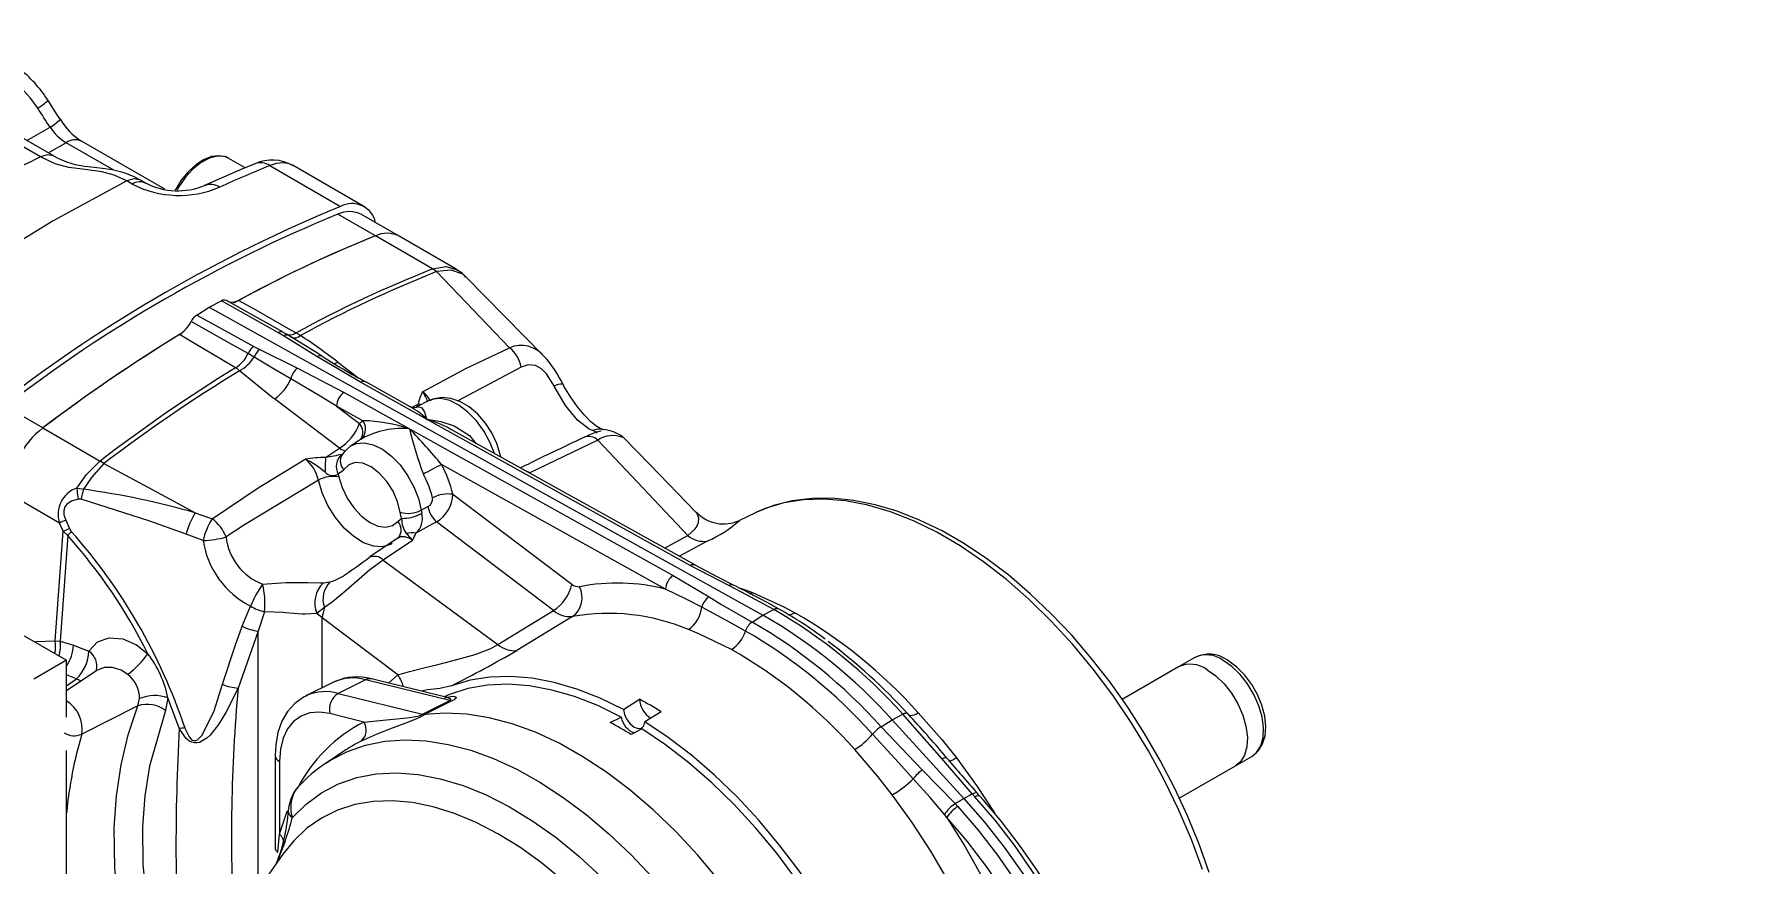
# Model space of a CAD drawing. Header units: millimetres. Extents: x 20 to 768, y 29 to 540.
# Drawn here: x 544.92 to 590.22, y 196.61 to 218.4 of the extents above; entities that cross this region are included whole.
import ezdxf

# ---------------------------------------------------------------- set-up
doc = ezdxf.new("R2010")
doc.units = ezdxf.units.MM
doc.styles.add('SLDTEXTSTYLE0', font='TXT', dxfattribs={"width": 0.605})
doc.dimstyles.new('SLDDIMSTYLE1', dxfattribs={"dimtxt": 3.5, "dimasz": 3.5, "dimexe": 0, "dimexo": 0.0625, "dimgap": 0.875, "dimtad": 1, "dimtoh": 1, "dimdec": 4, "dimlfac": 10, "dimzin": 12, "dimdsep": 46, "dimtxsty": 'SLDTEXTSTYLE0', "dimsah": 1, "dimcen": 0.09, "dimadec": 1, "dimazin": 0, "dimtfac": 1, "dimtdec": 3, "dimtofl": 0, "dimtmove": 0, "dimatfit": 3, "dimfxl": 1, "dimfrac": 2, "dimtolj": 1, "dimtzin": 12, "dimarcsym": 0})

# ---------------------------------------------------------------- blocks, each defined once
blk = doc.blocks.new('*D17')
at = {"color": 7, "linetype": 'Continuous', "lineweight": 0, "transparency": 16777216}
for p, q in [((668.128, 378.198), (767.702, 378.198)), ((463.857, 352.151), (457.826, 351.088))]:
    blk.add_line(p, q, dxfattribs=at)
blk.add_arc((611.578, 378.198), 154.624, 190, 0, dxfattribs=at)
for points in [[(766.202, 378.198), (765.624, 374.705), (766.701, 374.693)], [(459.303, 351.348), (459.421, 347.809), (460.479, 348.008)]]:
    blk.add_solid(points, dxfattribs=at)
at = {"color": 7, "linetype": 'Continuous', "lineweight": 0, "transparency": 16777216, "char_height": 3.5, "attachment_point": 1, "rotation": 5, "style": 'SLDTEXTSTYLE0'}
for s, insert in [('%%d', (627.595, 228.914)), ('170', (619.604, 228.225))]:
    blk.add_mtext(s, dxfattribs=dict(at, insert=insert))

msp = doc.modelspace()

# ---------------------------------------------------------------- linework, layer by layer
at = {"color": 7, "linetype": 'Continuous', "lineweight": 15}
for p, q in [((545.080337, 215.183993), (541.374179, 217.323513)), ((545.442107, 215.199611), (541.732737, 217.340984)), ((548.351551, 214.331748), (546.160867, 215.596402)), ((550.46633, 214.896081), (550.037259, 215.143779)), ((551.109741, 214.955927), (552.973087, 213.88024)), ((553.599449, 213.874726), (551.727775, 214.95522)), ((547.493981, 214.469528), (547.354399, 214.550107)), ((547.856087, 214.488737), (547.713294, 214.57117)), ((553.885753, 213.104888), (552.895799, 213.676376)), ((554.510867, 213.098868), (553.520914, 213.670356)), ((555.387866, 212.237736), (553.885753, 213.104888)), ((556.012366, 212.232071), (554.510867, 213.098868)), ((555.387428, 212.237561), (555.387866, 212.237736)), ((555.491884, 212.167719), (555.490653, 212.167369)), ((557.416065, 210.167625), (555.490653, 212.167369)), ((558.311967, 209.949762), (556.26421, 212.032818)), ((549.19185, 211.026439), (549.51523, 211.232688)), ((549.51523, 211.232688), (549.83861, 211.399806)), ((549.51523, 211.232688), (564.075078, 203.138894)), ((551.462378, 210.573866), (549.97655, 211.409187)), ((550.693383, 210.202072), (550.847396, 210.121776)), ((551.468513, 210.479619), (551.322533, 210.565613)), ((552.348699, 209.933867), (551.468513, 210.479619)), ((550.697349, 209.921893), (550.539217, 210.015657)), ((550.847396, 210.121776), (551.839671, 209.633081)), ((553.495838, 209.259324), (552.348699, 209.933867)), ((551.839671, 209.633081), (553.061652, 208.994766)), ((554.802878, 208.618743), (553.634424, 209.26828)), ((552.942639, 207.525238), (551.230872, 208.822562)), ((553.061652, 208.994766), (554.786689, 208.035815)), ((555.233157, 208.293556), (553.495838, 209.259324)), ((545.144706, 208.058789), (544.154753, 208.630277)), ((553.553677, 208.248766), (552.864542, 208.631857)), ((552.864542, 208.631857), (553.471794, 208.172181)), ((555.301508, 208.776602), (554.956496, 208.605919)), ((545.144706, 208.058789), (546.648725, 207.190538)), ((554.786689, 208.035815), (561.713321, 204.185306)), ((562.159789, 204.443046), (555.233157, 208.293556)), ((562.298366, 204.452007), (555.940606, 207.986281)), ((552.579386, 207.281442), (552.942639, 207.525238)), ((553.543555, 207.789174), (553.235459, 207.583906)), ((553.546154, 207.785058), (553.501496, 207.759047)), ((559.73114, 207.742549), (557.945953, 206.880424)), ((546.643036, 207.186153), (546.648725, 207.190538)), ((546.751146, 207.124923), (546.748984, 207.123218)), ((561.516211, 203.822417), (555.625489, 207.097062)), ((552.909712, 206.846949), (552.927287, 206.774525)), ((545.582715, 205.560808), (544.194887, 206.361984)), ((555.924706, 206.31547), (559.048521, 203.951417)), ((545.747226, 205.636196), (545.847317, 205.414742)), ((549.153253, 205.82969), (549.596455, 205.671223)), ((554.479673, 205.60257), (554.576948, 205.682903)), ((554.576948, 205.682903), (554.540651, 205.841806)), ((555.086364, 205.896012), (555.269091, 205.994171)), ((555.086364, 205.896012), (555.10435, 205.816477)), ((563.875699, 205.824866), (563.459525, 205.623192)), ((563.908047, 205.845619), (563.873082, 205.829302)), ((545.469132, 202.463246), (545.679567, 205.342973)), ((545.679567, 205.342973), (545.582715, 205.560808)), ((545.797796, 205.233105), (545.603266, 202.458169)), ((545.797796, 205.233105), (545.679567, 205.342973)), ((545.847317, 205.414742), (545.893171, 205.340475)), ((549.357553, 205.098499), (548.913667, 205.264572)), ((555.494258, 205.591093), (554.948639, 205.293407)), ((558.564552, 203.263142), (555.494258, 205.591093)), ((554.863254, 205.103994), (554.094779, 204.588841)), ((554.094779, 204.588841), (557.10678, 202.367489)), ((563.176334, 203.914465), (562.159789, 204.443046)), ((552.521875, 203.990767), (552.701503, 204.013575)), ((561.713321, 204.185306), (562.661797, 203.617429)), ((542.939138, 203.585143), (545.767563, 201.952328)), ((550.38886, 202.846005), (550.607641, 203.37466)), ((550.967895, 203.231001), (550.806474, 202.720803)), ((552.547129, 203.338402), (552.344012, 203.185156)), ((552.485081, 203.067813), (552.344012, 203.185156)), ((554.479073, 201.573156), (552.485081, 203.067813)), ((557.10678, 202.367489), (558.564552, 203.263142)), ((559.071826, 203.102723), (557.604732, 202.209036)), ((563.79012, 202.956802), (564.075078, 203.138894)), ((564.075078, 203.138894), (564.360593, 203.286129)), ((550.806474, 202.720803), (550.277042, 201.223354)), ((545.469132, 202.463246), (545.603266, 202.458169)), ((545.603266, 202.458169), (545.949699, 202.353466)), ((545.949699, 202.353466), (546.356048, 202.192505)), ((575.423216, 202.025867), (574.998951, 201.780944)), ((545.767563, 201.952328), (544.908867, 201.456614)), ((546.564355, 201.684119), (545.76756, 201.153272)), ((545.767563, 200.461656), (545.767563, 201.952328)), ((554.231848, 201.351457), (554.479073, 201.573156)), ((574.998951, 201.780944), (573.519571, 200.926916)), ((552.789513, 201.380685), (552.057193, 201.018399)), ((553.626734, 201.442915), (552.909411, 201.081744)), ((555.844797, 200.896899), (553.626734, 201.442915)), ((555.740805, 200.982945), (553.785402, 201.464294)), ((547.643853, 200.756779), (546.167382, 200.010059)), ((547.643853, 200.756779), (547.686958, 200.945995)), ((548.433172, 200.965105), (548.37269, 200.631536)), ((548.728443, 200.168392), (548.433172, 200.965105)), ((552.057193, 201.018399), (552.087648, 201.032822)), ((552.909411, 201.081744), (555.122508, 200.536959)), ((555.122508, 200.536959), (555.844797, 200.896899)), ((560.40561, 200.660287), (560.828955, 200.92877)), ((553.584835, 200.331064), (552.689628, 200.551439)), ((555.104764, 200.529606), (555.122508, 200.536959)), ((555.193635, 200.532323), (555.177931, 200.524707)), ((560.059432, 200.318222), (560.346338, 200.462201)), ((561.394608, 200.602226), (560.969425, 200.334803)), ((567.177808, 200.208498), (567.469113, 200.385426)), ((567.177808, 200.208498), (568.263096, 199.073292)), ((567.469113, 200.385426), (567.748281, 200.537825)), ((567.469113, 200.385426), (569.358413, 198.32479)), ((568.777633, 199.370328), (567.748281, 200.537825)), ((567.955555, 200.468254), (567.871721, 200.56002)), ((560.887276, 200.149924), (560.608496, 200.001254)), ((545.767563, 192.895145), (545.767563, 199.577951)), ((551.251762, 199.453272), (551.251762, 196.98543)), ((553.109786, 199.596565), (552.591114, 199.251017)), ((553.109786, 199.596565), (553.077856, 199.57505)), ((569.577168, 198.444221), (568.777633, 199.370328)), ((576.498831, 199.182793), (576.923096, 199.427716)), ((551.368922, 199.289988), (551.368922, 197.380328)), ((568.263096, 199.073292), (569.13015, 198.186163)), ((575.019192, 198.328616), (576.498831, 199.182793)), ((569.358413, 198.32479), (569.577168, 198.444221)), ((569.645415, 198.368821), (569.577168, 198.444221)), ((569.13015, 198.186163), (569.358413, 198.32479)), ((569.13015, 198.186163), (569.198947, 198.11108)), ((568.909796, 197.82344), (568.847059, 197.899647)), ((551.32151, 196.912283), (551.368922, 197.380328)), ((551.457514, 196.8609), (550.373863, 195.32687))]:
    msp.add_line(p, q, dxfattribs=at)
at = {"color": 8, "linetype": 'Continuous', "lineweight": 15}
for p, q in [((544.726405, 215.612764), (545.333882, 215.963454)), ((545.7609, 215.556797), (545.292124, 215.286179)), ((547.0124, 214.834322), (545.7609, 215.556797)), ((552.897574, 209.791999), (553.45227, 209.37159)), ((557.715242, 209.660201), (556.0545, 208.774392)), ((554.852438, 208.605949), (555.014464, 208.685226)), ((554.981184, 208.61815), (555.014464, 208.685226)), ((561.487224, 204.902911), (562.099431, 205.232141)), ((562.611323, 205.085347), (561.877084, 204.686205)), ((563.486378, 203.849125), (563.802707, 203.735798)), ((552.485081, 201.230067), (552.485081, 203.067813)), ((550.806474, 195.939294), (550.806474, 202.720803)), ((546.033174, 201.464113), (545.767562, 201.569688)), ((545.767566, 201.282856), (546.033174, 201.464113))]:
    msp.add_line(p, q, dxfattribs=at)
at = {"color": 7, "linetype": 'Continuous', "lineweight": 15, "flags": 128}
for points in [[(545.606391, 216.165754), (545.525191, 216.29168), (545.281041, 216.669025)], [(547.354429, 214.550027), (547.354421, 214.550032), (547.016911, 214.706659), (546.697792, 214.794894), (546.257325, 214.854078), (545.829153, 214.906665), (545.47044, 215.002305), (545.080326, 215.184045)], [(547.711105, 214.569624), (547.531041, 214.665346), (547.285202, 214.761993), (547.015395, 214.833799), (546.786785, 214.87352), (546.491752, 214.906671), (546.237111, 214.932305), (546.004979, 214.973094), (545.772917, 215.043603), (545.551812, 215.140386), (545.433629, 215.206017)], [(549.998553, 215.156408), (549.951495, 215.183235), (549.771273, 215.214581), (549.576523, 215.189582), (549.370451, 215.108629), (549.162207, 214.973528), (548.963622, 214.791363), (548.784633, 214.571889), (548.668591, 214.383099)], [(550.037259, 215.143779), (550.006565, 215.159934), (549.922577, 215.190255), (549.732255, 215.202837), (549.522611, 215.15028), (549.304944, 215.03541), (549.09099, 214.864414), (548.892284, 214.646543), (548.719535, 214.393508), (548.672995, 214.310476)], [(550.722009, 215.001567), (550.391459, 214.865187), (549.396463, 214.428678)], [(547.354417, 214.550117), (545.414017, 213.505016), (543.473617, 212.309779)], [(548.668591, 214.383099), (548.633263, 214.325637), (548.624708, 214.306477)], [(556.259877, 212.031874), (556.163728, 212.128371), (556.009223, 212.225283)], [(551.322533, 210.565613), (550.057357, 211.276832), (549.83861, 211.399806)], [(550.033434, 211.377207), (550.1523, 211.363089), (550.295508, 211.41214)], [(550.295508, 211.41214), (550.74143, 211.159854), (551.598064, 210.674486), (551.802128, 210.558724)], [(550.539217, 210.015657), (550.11466, 210.254262), (549.043054, 210.856888)], [(549.19185, 211.026439), (549.848938, 210.665694), (550.693383, 210.202072)], [(550.212755, 209.640857), (549.794963, 209.8866), (549.171777, 210.253625), (548.734951, 210.51125)], [(551.61876, 210.481399), (551.563402, 210.515349), (551.459872, 210.572438)], [(552.500351, 209.934949), (552.320288, 210.04735), (551.619022, 210.481453)], [(551.802128, 210.558724), (551.866915, 210.521526), (551.919451, 210.489946)], [(555.128165, 209.009572), (556.262644, 209.623204), (557.416065, 210.167625)], [(551.664573, 209.349111), (551.226827, 209.604321), (550.697349, 209.921893)], [(558.583185, 209.15525), (558.550922, 209.21702), (558.384681, 209.479825), (558.250008, 209.616154), (558.091753, 209.700211), (557.906049, 209.716826), (557.715242, 209.660201)], [(550.313763, 209.563576), (550.271301, 209.600446), (550.212755, 209.640857)], [(551.230872, 208.822562), (551.202325, 208.844234), (550.313763, 209.563576)], [(552.864542, 208.631857), (552.437722, 208.893637), (551.664573, 209.349111)], [(557.181797, 207.296297), (557.169809, 207.35938), (557.079019, 207.64827), (556.946605, 207.927472), (556.777948, 208.18738), (556.578323, 208.418611), (556.352383, 208.611967), (556.103304, 208.757932), (555.869154, 208.836839), (555.643309, 208.859202), (555.431356, 208.827009), (555.31763, 208.774833)], [(559.590011, 207.989636), (559.504518, 208.025168), (559.19668, 208.261984), (558.881038, 208.651149), (558.583185, 209.15525)], [(559.873977, 208.01526), (559.869565, 208.01628), (559.79754, 208.046458), (559.683931, 208.117142), (559.541987, 208.232789), (559.373423, 208.403314), (559.198672, 208.614761), (559.016906, 208.87373), (558.844442, 209.159953), (558.818415, 209.210121)], [(555.233157, 208.293556), (555.236691, 208.293212), (555.60568, 208.231301), (555.961162, 208.113487), (556.357707, 207.8638), (556.533102, 207.642809)], [(559.819238, 207.977849), (559.81965, 207.977971), (559.809926, 207.975584), (559.76728, 207.96452), (559.672121, 207.935629), (559.499568, 207.87042), (559.370746, 207.81072)], [(553.224027, 207.573372), (553.07238, 207.438864), (553.001249, 207.342475)], [(562.099431, 205.232141), (560.030213, 207.427318), (559.73114, 207.742549)], [(562.318685, 205.840659), (561.104099, 207.096578), (560.39556, 207.820666)], [(546.041474, 206.481032), (546.288553, 206.835185), (546.643036, 207.186153)], [(546.748984, 207.123218), (546.420387, 206.757801), (546.212596, 206.448231)], [(546.748984, 207.123218), (548.591238, 206.131961), (549.153253, 205.82969)], [(549.596455, 205.671223), (550.806425, 206.48671), (552.04285, 207.236497)], [(554.540651, 205.841806), (554.472003, 206.119645), (554.350122, 206.397902), (554.184089, 206.65584), (553.986277, 206.874207), (553.771438, 207.036739), (553.555587, 207.131308), (553.354825, 207.150879), (553.184096, 207.093987), (553.056155, 206.964874)], [(552.387384, 206.688232), (550.441979, 205.512608), (549.961379, 205.195739)], [(553.056155, 206.964874), (553.036312, 206.936965), (552.909712, 206.846949)], [(552.927287, 206.774525), (553.012811, 206.492746), (553.146172, 206.215648), (553.318814, 205.961), (553.519652, 205.74515), (553.735781, 205.581991), (553.953335, 205.48198), (554.158337, 205.451532), (554.337622, 205.492602), (554.479673, 205.60257)], [(546.076334, 206.189799), (545.894822, 206.136544), (545.775016, 206.058345), (545.722764, 205.989192), (545.692976, 205.88772), (545.699565, 205.777963), (545.747226, 205.636196)], [(546.041474, 206.481032), (546.182154, 206.458414), (546.212596, 206.448231)], [(546.152174, 206.186936), (546.13907, 206.189931), (546.076334, 206.189799)], [(548.913667, 205.264572), (547.957381, 205.612511), (546.152174, 206.186936)], [(575.801857, 196.371647), (575.537807, 197.119474), (575.234487, 197.863577), (574.893727, 198.599608), (574.517576, 199.32332), (574.108259, 200.030488), (573.668152, 200.716955), (573.199845, 201.378699), (572.706031, 202.011812), (572.189517, 202.612593), (571.653237, 203.17744), (571.100193, 203.703015), (570.533473, 204.186118), (569.956203, 204.623793), (569.371576, 205.013282), (568.782802, 205.352018), (568.193179, 205.637681), (567.606127, 205.868129), (567.025256, 206.041495), (566.454334, 206.156246), (565.897329, 206.211306), (565.35836, 206.206249), (564.841507, 206.141349), (564.350567, 206.017612), (563.911338, 205.845524)], [(554.488969, 205.168501), (553.743636, 204.668159), (553.721537, 204.653134)], [(554.499643, 205.177321), (554.499957, 205.178557), (554.490486, 205.172765)], [(554.094779, 204.588841), (553.744334, 204.330803), (553.387226, 204.027813), (553.055101, 203.732403), (552.750891, 203.478885), (552.547129, 203.338402)], [(563.303759, 203.928492), (562.888971, 204.139179), (562.294321, 204.450733)], [(550.922803, 203.952636), (551.535612, 204.00091), (551.825375, 204.001219), (552.108316, 203.994984), (552.446672, 203.989372), (552.521875, 203.990767)], [(564.360593, 203.286129), (563.507963, 203.744725), (563.176334, 203.914465)], [(562.464703, 203.345558), (562.055501, 203.560828), (561.516211, 203.822417)], [(562.661797, 203.617429), (562.96618, 203.43196), (563.79012, 202.956802)], [(563.802707, 203.735798), (564.63717, 203.353124), (564.916009, 203.202807)], [(552.344012, 203.185156), (552.043669, 203.164675), (551.965895, 203.16683), (551.519873, 203.201731), (551.471094, 203.206185), (550.967895, 203.231001)], [(563.614948, 202.721242), (563.192437, 202.953641), (562.464703, 203.345558)], [(546.356048, 202.192505), (546.362082, 202.203183), (546.582276, 202.436518), (546.890766, 202.544753), (547.247811, 202.516262), (547.610808, 202.358184), (547.906616, 202.125723)], [(549.868701, 201.32284), (550.203765, 202.33311), (550.38886, 202.846005)], [(563.247415, 202.239548), (562.392923, 202.651396), (562.115773, 202.761952)], [(554.479073, 201.573156), (554.786867, 201.659571), (555.155683, 201.753337), (555.525897, 201.843017), (555.934124, 201.943643), (556.511127, 202.107726), (556.919406, 202.266178), (557.10678, 202.367489)], [(576.931396, 199.436656), (576.953355, 199.446338), (577.102222, 199.580997), (577.208217, 199.755874), (577.272411, 199.968278), (577.292264, 200.215749), (577.264858, 200.488425), (577.191413, 200.771563), (577.076089, 201.052262), (576.924154, 201.319461), (576.741561, 201.562736), (576.534948, 201.772187), (576.323165, 201.931277), (576.273143, 201.961505)], [(550.277042, 201.223354), (549.951632, 200.578469), (549.763567, 200.269017), (549.541643, 199.988693), (549.45547, 199.906961), (549.261233, 199.793136), (549.192008, 199.779592), (549.128987, 199.781185), (549.063605, 199.797875), (548.999558, 199.83011), (548.914841, 199.898759), (548.746973, 200.133459), (548.728443, 200.168392)], [(548.875725, 200.184734), (548.88695, 200.152417), (548.989681, 199.93838), (549.04214, 199.87837), (549.082041, 199.85203), (549.122949, 199.840852), (549.162566, 199.844152), (549.206267, 199.86262), (549.329874, 199.988072), (549.647117, 200.623722), (549.868701, 201.32284)], [(555.889356, 201.28591), (555.583926, 201.210959), (555.259969, 201.172675), (555.096093, 201.141652)], [(560.346338, 200.462201), (559.731904, 200.761442), (559.123573, 200.998426), (558.525552, 201.171561), (557.94197, 201.279591), (557.376848, 201.321832), (556.834097, 201.297953), (556.317461, 201.208148), (555.830514, 201.053002), (555.692744, 200.99478)], [(560.40561, 200.660287), (559.792929, 200.958633), (559.186183, 201.196181), (558.589384, 201.371355), (558.006493, 201.483016), (557.441371, 201.530397), (556.89777, 201.51318), (556.379288, 201.431508), (555.889356, 201.28591)], [(547.652745, 193.256647), (547.357314, 194.333488), (547.15006, 195.409597), (547.034729, 196.493426), (547.018649, 197.56192), (547.07797, 198.391669), (547.201381, 199.201229), (547.390626, 199.993709), (547.643853, 200.756779)], [(552.099131, 201.029484), (551.994903, 200.98538), (551.765787, 200.819245), (551.577492, 200.607251), (551.430576, 200.353514), (551.325808, 200.059424), (551.26576, 199.727459), (551.251762, 199.453272)], [(555.916075, 200.892292), (555.338931, 200.604715), (555.193635, 200.532323)], [(555.77905, 200.976519), (555.773046, 200.976985), (555.742887, 200.98261)], [(560.40561, 200.660287), (560.433292, 200.527694), (560.495821, 200.394608), (560.584616, 200.279279), (560.687513, 200.197489), (560.790419, 200.160471), (560.879214, 200.17328), (560.941735, 200.234176), (560.969425, 200.334803)], [(548.37269, 200.631536), (547.946755, 199.172479), (547.822389, 198.387082), (547.762107, 197.573531), (547.775395, 196.587496), (547.881087, 195.573297), (548.083302, 194.521873), (548.38013, 193.454988)], [(552.689628, 200.551439), (552.414434, 200.590694), (552.159479, 200.568759), (551.931372, 200.48618), (551.736064, 200.345126), (551.57862, 200.149255), (551.463138, 199.903657), (551.392626, 199.614733), (551.368922, 199.289988)], [(555.177931, 200.524707), (555.13005, 200.494224), (555.06665, 200.460171), (554.949545, 200.406421), (554.659801, 200.292691), (554.26052, 200.143799), (553.907217, 200.005143), (553.508681, 199.826216)], [(553.584835, 200.331064), (554.005673, 200.370547), (554.709998, 200.439014), (554.94882, 200.474047), (555.034118, 200.49469), (555.059046, 200.503213), (555.074433, 200.509712), (555.090847, 200.518536), (555.101856, 200.526759), (555.104764, 200.529606)], [(555.177931, 200.524707), (555.106205, 200.529241), (555.104764, 200.529606)], [(563.931309, 194.766637), (563.435198, 195.49149), (562.909188, 196.18435), (562.356938, 196.840438), (561.782283, 197.455183), (561.189218, 198.024295), (560.581865, 198.543854), (559.96443, 199.010226), (559.341213, 199.42019), (558.716546, 199.770874), (558.094762, 200.059855), (557.480177, 200.285147), (556.877072, 200.445155), (556.289638, 200.538765), (555.721937, 200.565344), (555.177931, 200.524707)], [(567.599352, 191.300245), (567.428927, 191.816546), (567.127889, 192.615269), (566.783507, 193.40841), (566.398091, 194.190646), (565.974237, 194.9567), (565.514803, 195.701439), (565.022873, 196.41981), (564.501761, 197.107), (563.954981, 197.758392), (563.38621, 198.369585), (562.799273, 198.936482), (562.198115, 199.455249), (561.586792, 199.922415), (560.969425, 200.334803)], [(568.157776, 200.572868), (568.774661, 199.870529), (569.160338, 199.389349)], [(567.324996, 191.529011), (567.037436, 192.328714), (566.702512, 193.13012), (566.324506, 193.921725), (565.906105, 194.697928), (565.450262, 195.453247), (564.960204, 196.182316), (564.439404, 196.879995), (563.891554, 197.541349), (563.320514, 198.161658), (562.73034, 198.736576), (562.125213, 199.261995), (561.509397, 199.734247), (560.887276, 200.149924)], [(568.024057, 198.835447), (567.63344, 199.265857), (566.954074, 200.012322)], [(567.473404, 198.415502), (567.09501, 198.900887), (566.489182, 199.609609)], [(551.70312, 197.81055), (552.066695, 198.172161), (552.472257, 198.4705), (552.916679, 198.703324), (553.396538, 198.868811), (553.908142, 198.965687), (554.447545, 198.993232), (555.01061, 198.951205), (555.592987, 198.839937), (556.190199, 198.660281), (556.797654, 198.413641), (557.410654, 198.101892), (558.024498, 197.727456), (558.634455, 197.293181), (559.235832, 196.802458), (559.823991, 196.259014), (560.394407, 195.66708), (560.942695, 195.031189), (561.464616, 194.356225), (561.956175, 193.647412), (562.413569, 192.910198), (562.833285, 192.150271), (563.212092, 191.373447)], [(551.74332, 198.478567), (551.748096, 198.485201), (551.758617, 198.494588)], [(551.839987, 198.603182), (551.810055, 198.573618), (551.745457, 198.477144)], [(551.839327, 198.605916), (551.772749, 198.518855), (551.758617, 198.494588)], [(568.847059, 197.899647), (568.466306, 198.343462), (568.024057, 198.835447)], [(569.768705, 198.392039), (569.722206, 198.443438), (569.702473, 198.465196)], [(573.718105, 187.250822), (573.75571, 187.4444), (573.823464, 188.060074), (573.845444, 188.704722), (573.821654, 189.374071), (573.752443, 190.063631), (573.638438, 190.769043), (573.480528, 191.485896), (573.279849, 192.209725), (573.03776, 192.936019), (572.755873, 193.660318), (572.435995, 194.378126), (572.080174, 195.084999), (571.690654, 195.776529), (571.269847, 196.448444), (570.820383, 197.09653), (570.345028, 197.716728), (569.873368, 198.275127), (569.768679, 198.392082)], [(569.358413, 198.32479), (569.898862, 197.702809), (570.414453, 197.043063), (570.901426, 196.350409), (571.356241, 195.629868), (571.775594, 194.886698), (572.156407, 194.126295), (572.495934, 193.354198), (572.791678, 192.576052), (573.041499, 191.797512), (573.243577, 191.024244), (573.396435, 190.261888), (573.49897, 189.515987), (573.550423, 188.791982), (573.550423, 188.09515), (573.49897, 187.430552), (573.492884, 187.38084)]]:
    msp.add_lwpolyline(points, dxfattribs=at)
at = {"color": 8, "linetype": 'Continuous', "lineweight": 15, "flags": 128}
for points in [[(545.430524, 215.201382), (545.418148, 215.212246), (545.261286, 215.237642), (545.080322, 215.184004)], [(547.709736, 214.567393), (547.69446, 214.580709), (547.536462, 214.605274), (547.354399, 214.550107)], [(555.387866, 212.237736), (555.748345, 212.305765), (556.007575, 212.22291)], [(556.252158, 212.02182), (556.189077, 212.100966), (555.877858, 212.210223), (555.491884, 212.167719)], [(552.793849, 209.748201), (552.834764, 209.762183), (552.897574, 209.791999)], [(557.017787, 207.387483), (556.907329, 207.670088), (556.7439, 207.970344), (556.544849, 208.243917), (556.320189, 208.477082), (556.081217, 208.658101), (555.839934, 208.777903), (555.608481, 208.830415), (555.398488, 208.81305), (555.301508, 208.776602)], [(554.959039, 208.601022), (554.994383, 208.621668), (555.111069, 208.586053), (555.175578, 208.471803), (555.232645, 208.29545), (555.233157, 208.293556)], [(555.086967, 208.670475), (555.065679, 208.675958), (555.014464, 208.685226)], [(559.691002, 207.931963), (559.717315, 207.94368), (559.662069, 207.96817), (559.590011, 207.989636)], [(553.227182, 207.578288), (553.390088, 207.653284), (553.599642, 207.670299), (553.830505, 207.617797), (554.071139, 207.498408), (554.309521, 207.318061), (554.533709, 207.085811), (554.732507, 206.81326), (554.895969, 206.514035), (555.015919, 206.203096), (555.086364, 205.896012)], [(554.329165, 205.026098), (554.280645, 204.99732), (554.072221, 204.935539), (553.833476, 204.950561), (553.576844, 205.041612), (553.315676, 205.203925), (553.063579, 205.429081), (552.833668, 205.705342), (552.63793, 206.018333), (552.486538, 206.351745), (552.387384, 206.688232)], [(557.800058, 206.952617), (557.891404, 206.916165), (557.945953, 206.880424)], [(557.891003, 206.902046), (557.943882, 206.881331), (557.945953, 206.880424)], [(557.945953, 206.880424), (557.943571, 206.880188), (557.932422, 206.879027)], [(575.627998, 196.452824), (575.335237, 197.246049), (574.999091, 198.034436), (574.621818, 198.81271), (574.205972, 199.575582), (573.75436, 200.317907), (573.270033, 201.034693), (572.756255, 201.721076), (572.216497, 202.372424), (571.65441, 202.984353), (571.073778, 203.552731), (570.478538, 204.073688), (569.872685, 204.54377), (569.260334, 204.959726), (568.645605, 205.318806), (568.032655, 205.618573), (567.425614, 205.856993), (566.828596, 206.032449), (566.245612, 206.143775), (565.680617, 206.190206), (565.137411, 206.171437), (564.619679, 206.087599), (564.130894, 205.939237), (563.908047, 205.845619)], [(562.099431, 205.232141), (562.284593, 205.396263), (562.323781, 205.449072), (562.38276, 205.576617), (562.392976, 205.688845), (562.347145, 205.812572), (562.317484, 205.837455)], [(554.863254, 205.103994), (554.80832, 205.142919), (554.669673, 205.201339), (554.54464, 205.197428), (554.492831, 205.162749)], [(563.721369, 203.700231), (563.736827, 203.705446), (563.802707, 203.735798)], [(544.940352, 202.429868), (544.970853, 202.448999), (545.469132, 202.463246)], [(547.380301, 201.575341), (547.201226, 201.692391), (546.979555, 201.76382), (546.759609, 201.7622), (546.567519, 201.686209), (546.564856, 201.683512)], [(575.748887, 201.706671), (575.976901, 201.546424), (576.194252, 201.336381), (576.390775, 201.086384), (576.557288, 200.808116), (576.685996, 200.514606), (576.770889, 200.219545), (576.807995, 199.936768), (576.795578, 199.679465), (576.734221, 199.459702), (576.626789, 199.287718), (576.498831, 199.182793)], [(576.923096, 199.427716), (577.051053, 199.53264), (577.158486, 199.704625), (577.219843, 199.924388), (577.23226, 200.181691), (577.195154, 200.464468), (577.110261, 200.759529), (576.981553, 201.053039), (576.81504, 201.331307), (576.618517, 201.581304), (576.401166, 201.791347), (576.173151, 201.951594)], [(555.713072, 200.966393), (555.902209, 201.006745), (555.976219, 201.002142), (556.012806, 200.973249), (556.00234, 200.950358), (555.95947, 200.916165), (555.916075, 200.892292)], [(555.844797, 200.896899), (555.857398, 200.904504), (555.862966, 200.909665), (555.867575, 200.920169), (555.863306, 200.931668), (555.838202, 200.950192), (555.742595, 200.981516)], [(567.748281, 200.537825), (567.774354, 200.550988), (567.798344, 200.560885), (567.819849, 200.567341), (567.838504, 200.570244), (567.853993, 200.569558), (567.866043, 200.56528), (567.872139, 200.560407)], [(552.601676, 199.258022), (552.708013, 199.325609), (553.152047, 199.555094), (553.62914, 199.72173), (554.136074, 199.824359), (554.669417, 199.862313), (555.22557, 199.835334), (555.800765, 199.743592), (556.391108, 199.58772), (556.992619, 199.368748), (557.601228, 199.088191), (558.212804, 198.747926), (558.823234, 198.35025), (559.42837, 197.897869), (560.024132, 197.393839), (560.606484, 196.841542), (561.171496, 196.244745), (561.715342, 195.607487), (562.234338, 194.934055), (562.724978, 194.229005)], [(568.777633, 199.370328), (568.808801, 199.383522), (568.837129, 199.392418), (568.861967, 199.396808), (568.882778, 199.396615), (568.89909, 199.391838), (568.909476, 199.383855)], [(569.160338, 199.389349), (569.684578, 198.66535), (570.158469, 197.939968)], [(571.010789, 188.833282), (571.011304, 188.935522), (570.984574, 189.687869), (570.904579, 190.465807), (570.771876, 191.263893), (570.587391, 192.076532), (570.352422, 192.898029), (570.068605, 193.722612), (569.737946, 194.544547), (569.362747, 195.35803), (568.945636, 196.157414), (568.489531, 196.937044), (567.997644, 197.691503), (567.473404, 198.415502)], [(569.577168, 198.444221), (569.614146, 198.461753), (569.646491, 198.472461), (569.67308, 198.475954), (569.692981, 198.4721), (569.702468, 198.465232)], [(569.645415, 198.368821), (569.682731, 198.387004), (569.715142, 198.398141), (569.74148, 198.401838), (569.76081, 198.397937), (569.768647, 198.392122)], [(551.368922, 197.380328), (551.528676, 197.886293), (551.572315, 198.002438)], [(562.523455, 191.084522), (562.169599, 191.810557), (561.777793, 192.520966), (561.350997, 193.210399), (560.892448, 193.873621), (560.405618, 194.505589), (559.894208, 195.10154), (559.362088, 195.656942), (558.813285, 196.16758), (558.251965, 196.629612), (557.682375, 197.039512), (557.10885, 197.394158), (556.535711, 197.690896), (555.967319, 197.927465), (555.407971, 198.102083), (554.861917, 198.213388), (554.333294, 198.260567), (553.826099, 198.243281), (553.344184, 198.161621), (552.891198, 198.016227), (552.470572, 197.808193), (552.085502, 197.539102), (551.738903, 197.210987), (551.457514, 196.8609)], [(569.198947, 198.11108), (569.730764, 197.491123), (570.237791, 196.834725), (570.716394, 196.146571), (571.163159, 195.431574), (571.574891, 194.694847), (571.948641, 193.941675), (572.281745, 193.177413), (572.571808, 192.40757), (572.816774, 191.637596), (573.014872, 190.873049), (573.164704, 190.11935), (573.265191, 189.381913), (573.315615, 188.666016), (573.315615, 187.976738), (573.282311, 187.478216)], [(573.670388, 187.278374), (573.711659, 187.576801), (573.762083, 188.234478), (573.762083, 188.923757), (573.711659, 189.639653), (573.611172, 190.377091), (573.46134, 191.130789), (573.263241, 191.895336), (573.018275, 192.66531), (572.728212, 193.435154), (572.395109, 194.199416), (572.021359, 194.952587), (571.609627, 195.689314), (571.162862, 196.404312), (570.684259, 197.092465), (570.177232, 197.748864), (569.645415, 198.368821)], [(572.881083, 187.62612), (572.88266, 187.645593), (572.909052, 188.323977), (572.88266, 189.032813), (572.803676, 189.766676), (572.672718, 190.519894), (572.490795, 191.286647), (572.259299, 192.061032), (571.980034, 192.837102), (571.655133, 193.608835), (571.287106, 194.370305), (570.878796, 195.115628), (570.433354, 195.839089), (569.954204, 196.535073), (569.445045, 197.198232), (568.909796, 197.82344)], [(568.909796, 197.82344), (569.392934, 197.047828), (569.840003, 196.249858), (570.248119, 195.4347), (570.614653, 194.607589), (570.937237, 193.773884), (571.213796, 192.938949), (571.442544, 192.108175), (571.622005, 191.286911), (571.751025, 190.480458), (571.828769, 189.693989), (571.85474, 188.932618), (571.833549, 188.270466)]]:
    msp.add_lwpolyline(points, dxfattribs=at)
at = {"color": 7, "linetype": 'Continuous', "lineweight": 15}
for centre, radius, start, end in [((542.489509, 214.893505), 3.308342, 32.4578957, 52.3911272), ((547.008187, 216.972882), 1.614357, 209.9371908, 238.2456042), ((546.479812, 216.739234), 1.383832, 214.0975166, 238.7007402), ((551.172944, 214.033113), 1.068292, 59.0164364, 114.9677928), ((548.731634, 216.883735), 2.712966, 242.857867, 292.9744262), ((548.692701, 216.159431), 1.866695, 243.513816, 291.9878191), ((567.619222, 178.237304), 38.534766, 112.3383839, 127.6562395), ((553.273916, 213.323207), 0.633075, 12.0674862, 118.3715072), ((567.151189, 178.888802), 37.595098, 112.2830324, 127.7115911), ((553.202221, 213.036256), 0.709681, 63.3162862, 115.5801903), ((566.139175, 182.457469), 33.006222, 111.7924721, 118.9610567), ((566.001245, 182.754697), 32.679033, 111.7613897, 118.7249831), ((554.192174, 212.464768), 0.709681, 63.3162862, 115.5801903), ((567.316426, 182.09439), 32.417769, 111.590917, 118.5923023), ((567.72018, 181.490726), 33.024503, 111.7351548, 118.5845251), ((554.932745, 211.457899), 0.902557, 51.819454, 59.7501303), ((554.93394, 211.451105), 0.908206, 52.0962891, 60.0128553), ((549.912805, 211.283307), 0.13812, 63.1274653, 122.4920035), ((548.231138, 211.270492), 0.911195, 303.5672165, 333.0049291), ((549.453471, 210.646779), 0.461072, 124.5704535, 152.8902135), ((570.94304, 174.143714), 42.612044, 121.2791941, 127.2593238), ((571.129487, 173.872917), 42.940455, 121.4346248, 127.2385716), ((550.949699, 209.833142), 0.449229, 124.7898462, 156.0283456), ((540.335204, 193.221077), 20.794437, 52.8343344, 56.1456267), ((556.872583, 209.50528), 0.856781, 10.4173748, 50.6296656), ((549.721942, 210.39795), 0.902267, 302.954797, 334.9314535), ((549.80907, 210.488335), 1.053516, 298.6237533, 327.4749587), ((551.130062, 209.753325), 0.464387, 127.4945208, 158.7160538), ((562.502704, 225.672689), 18.646846, 237.5624938, 241.606835), ((555.853194, 207.739937), 3.308182, 26.3665948, 41.8914868), ((572.062711, 174.042615), 41.769073, 121.5413158, 127.4768092), ((572.642157, 173.122488), 42.737688, 121.4968759, 127.2873058), ((550.610543, 209.775393), 1.136967, 303.065664, 337.9801052), ((552.142414, 209.250439), 0.487923, 128.3507511, 168.3326486), ((553.321615, 208.618586), 0.457266, 124.6468294, 178.3368833), ((555.914553, 208.551799), 0.909925, 149.7954269, 171.5680324), ((554.896779, 208.801784), 0.20467, 242.8102404, 286.7913841), ((546.72637, 206.05918), 2.549528, 128.3435173, 173.1789707), ((552.198803, 208.673522), 1.368155, 302.9343736, 338.5040169), ((553.979565, 207.711346), 0.685712, 128.3957566, 137.7742512), ((553.459175, 204.025452), 4.224371, 71.684378, 88.718151), ((542.401241, 196.124979), 17.183345, 39.6822989, 43.8809071), ((563.114347, 209.911745), 8.536334, 192.6948297, 201.065468), ((559.77447, 206.949974), 1.070629, 54.6048265, 84.5092302), ((611.964488, 96.187835), 123.394328, 115.22730566, 116.0896901), ((546.042818, 206.055078), 1.280466, 56.5305747, 62.0468149), ((546.012089, 206.084032), 1.276582, 54.6243375, 60.0856948), ((552.558238, 204.308891), 2.972626, 89.5923846, 99.9842813), ((551.492102, 206.508018), 0.913239, 11.3811958, 52.9098701), ((551.207601, 205.379824), 2.035897, 48.0386109, 65.7787587), ((547.908309, 207.214217), 4.67156, 356.0659324, 0.824524), ((556.073354, 189.270709), 18.346507, 99.6381106, 100.9786521), ((553.25856, 207.048115), 0.402695, 129.6322246, 209.9702845), ((559.226647, 199.747415), 8.184476, 116.103794, 119.8862181), ((552.898168, 205.604889), 3.108836, 13.2128029, 28.6839719), ((552.784186, 205.937718), 0.848955, 80.295832, 117.8657449), ((552.769377, 207.08967), 0.28037, 224.3419825, 300.0352022), ((552.980613, 205.657347), 2.471163, 13.2124935, 28.6850518), ((546.275598, 205.78985), 0.729758, 108.7127844, 198.2920417), ((547.285497, 206.482235), 1.244024, 180.0554232, 193.595899), ((547.64982, 205.978254), 1.512115, 161.8920864, 172.0674554), ((543.233745, 184.986755), 21.667222, 74.1451623, 82.0978396), ((555.176497, 206.185954), 0.212965, 295.7715714, 9.7895026), ((555.797646, 205.448883), 0.875853, 81.6586383, 118.0071396), ((555.030352, 206.356843), 0.895311, 301.2082505, 357.3514039), ((576.507967, 138.293818), 74.035256, 114.550035, 114.69008121), ((550.628596, 204.870859), 1.759543, 146.9800247, 167.070123), ((551.105623, 204.705508), 1.791701, 147.38488, 167.3297532), ((548.913062, 204.768955), 1.131863, 22.15194, 52.859116), ((554.7447, 206.561619), 0.748175, 254.1733161, 297.1719539), ((555.286425, 205.679281), 0.709486, 179.707508, 214.0385916), ((554.581954, 206.771119), 1.088228, 269.7364325, 298.6881787), ((554.609078, 205.679201), 0.513945, 311.3530186, 15.4919705), ((555.944049, 206.106784), 0.684288, 189.4722818, 228.9047027), ((563.037756, 206.513603), 0.976535, 223.2262355, 295.3442713), ((537.617435, 224.418963), 20.709692, 292.9104949, 293.4152867), ((547.492926, 203.823391), 2.204713, 136.5193609, 140.2522189), ((535.179963, 195.758063), 14.230769, 26.5806531, 41.7447853), ((534.73779, 195.446618), 14.910765, 18.5278015, 41.570252), ((549.283759, 207.480132), 2.382775, 271.7747169, 286.5219694), ((551.455129, 205.357678), 1.502502, 186.1873135, 249.2498811), ((554.843425, 204.846743), 0.458888, 76.7452986, 108.4099942), ((554.16724, 204.625586), 0.844577, 34.50281, 51.0215615), ((553.202369, 205.966656), 1.871557, 332.5526804, 338.9165703), ((562.516117, 205.719269), 0.641031, 229.4565295, 278.5411929), ((551.661902, 205.454373), 2.331667, 188.7791509, 243.118355), ((538.37476, 225.514217), 25.898987, 304.6734974, 306.3336951), ((553.172024, 202.351252), 2.761056, 144.550157, 158.2437641), ((548.913696, 203.46487), 2.067469, 353.504904, 13.6461299), ((553.025286, 203.457184), 0.733576, 133.3333793, 201.766467), ((553.140277, 203.558017), 0.632499, 133.9248735, 200.3172637), ((557.994092, 204.178561), 1.078618, 301.9298906, 347.8432313), ((559.230064, 204.172955), 0.286421, 230.6664874, 274.3073599), ((558.696366, 203.601638), 0.624409, 306.9634413, 27.2299053), ((560.239118, 198.805134), 5.177267, 75.7192618, 100.9963051), ((561.973133, 203.809208), 0.457113, 124.6369928, 178.3441416), ((552.655782, 182.364745), 24.048538, 60.4970799, 63.7229524), ((551.249323, 204.460275), 1.261077, 239.4136098, 257.1050123), ((562.902754, 203.235368), 0.451698, 122.2386343, 165.8803152), ((554.193914, 202.818371), 1.726943, 162.4746165, 171.6950705), ((559.019663, 203.820028), 0.719199, 230.7428676, 274.159316), ((560.01616, 197.772568), 5.413162, 67.1778627, 100.0467374), ((561.663501, 203.428471), 0.80548, 304.1591594, 354.0917397), ((564.053895, 202.577735), 0.461811, 124.8323305, 161.895601), ((556.91713, 191.022771), 13.771677, 41.8360464, 60.061706), ((557.189176, 191.182506), 13.797494, 41.8358959, 60.0615733), ((557.487603, 191.352098), 13.771677, 41.8360464, 60.061706), ((559.331283, 193.988201), 10.645431, 53.1621052, 60.9576649), ((558.339466, 191.783364), 13.177807, 41.8354022, 60.0620378), ((550.952221, 203.966029), 1.253727, 243.2980398, 263.3241942), ((562.747301, 203.002196), 0.912001, 303.2552265, 342.0574406), ((556.841089, 190.959074), 13.573274, 41.8352308, 60.0622642), ((545.247724, 202.248036), 1.109714, 315.0557497, 357.1316988), ((545.421611, 203.975227), 3.097727, 309.219928, 323.3409522), ((545.645172, 200.399983), 2.844698, 11.4585027, 37.3477619), ((539.112047, 234.517278), 37.22636, 296.7875488, 299.7860821), ((557.539555, 202.865866), 0.660056, 229.030019, 275.6668441), ((556.670872, 190.820105), 13.177807, 41.8354022, 60.0620378), ((556.965586, 190.637617), 14.740694, 42.2372424, 53.255059), ((575.80519, 201.326997), 0.788403, 53.5910553, 118.1470427), ((546.912473, 200.958001), 0.774578, 359.1118801, 52.8447423), ((553.506051, 200.93257), 1.164956, 16.2052531, 33.3587787), ((550.35216, 202.419445), 1.198447, 246.2087805, 266.4063816), ((553.405415, 200.145813), 1.372145, 73.9229726, 115.4387726), ((547.890734, 200.010155), 0.786383, 52.2020882, 108.2970922), ((548.084512, 200.00099), 1.025223, 70.118091, 112.8159575), ((553.173796, 200.661474), 0.496514, 122.1732869, 192.8039476), ((555.892149, 201.075815), 0.185076, 255.1757125, 277.4278062), ((556.070726, 192.033187), 10.088218, 58.1476125, 61.8577641), ((561.41803, 200.946631), 0.589346, 181.7367061, 240.5353098), ((553.263775, 200.121327), 0.383496, 309.6885943, 33.1551101), ((555.169816, 200.714805), 0.18403, 255.1041139, 277.436799), ((555.38963, 191.594972), 9.894551, 58.1667784, 61.8385981), ((560.894547, 200.56281), 0.557365, 190.3993784, 248.8460882), ((567.679819, 199.410297), 0.942942, 122.1669765, 140.3233754), ((546.885891, 180.993682), 28.691282, 39.8620453, 42.7470295), ((607.031113, 197.033907), 58.386867, 176.92261066, 183.42709651), ((548.678655, 201.288953), 1.121666, 272.5440345, 280.1190068), ((565.515332, 201.203517), 1.867867, 301.4242116, 320.3772181), ((599.310055, 224.926213), 39.707723, 220.0367485, 221.7879827), ((554.648439, 196.083954), 3.775926, 122.7889961, 138.0839623), ((568.856369, 198.237997), 1.024544, 125.3844977, 144.3284501), ((552.71756, 197.919738), 1.122853, 150.1782724, 176.0741012), ((552.592277, 198.082681), 0.929869, 153.7062753, 197.0169939), ((565.926011, 201.015516), 3.02564, 300.758919, 313.901631), ((547.280179, 198.24133), 4.323398, 338.0089241, 356.7343141), ((569.585799, 197.45285), 0.863345, 121.8550289, 148.8340254), ((569.645266, 197.373264), 0.862308, 121.1705091, 148.5294413), ((551.186877, 197.15172), 0.292237, 1.2039204, 51.4690503), ((551.376656, 197.028615), 0.12874, 199.5487365, 244.6372018)]:
    msp.add_arc(centre, radius, start, end, dxfattribs=at)
at = {"color": 8, "linetype": 'Continuous', "lineweight": 15}
for centre, radius, start, end in [((544.311246, 217.67377), 1.396444, 300.0193602, 313.9856057), ((544.571033, 217.277445), 1.519379, 300.137659, 312.9613407), ((545.994673, 215.235369), 0.397449, 65.2819228, 126.0281605), ((560.936094, 183.055083), 35.828384, 116.2665527, 120.1476683), ((550.869805, 214.587226), 0.439897, 56.9454824, 109.6665007), ((547.691774, 214.158136), 0.3689, 62.884043, 122.4232936), ((549.552976, 214.030281), 0.427734, 56.2584657, 112.1487958), ((551.400007, 210.443439), 0.144668, 65.0668797, 122.3799759), ((551.545525, 210.345279), 0.154849, 61.6186325, 119.8242752), ((551.636366, 210.808189), 0.299516, 247.341299, 303.6028058), ((551.752529, 210.68242), 0.254774, 249.6788641, 310.933203), ((557.715891, 209.449912), 0.777822, 39.9814526, 112.6728402), ((552.425613, 209.79726), 0.156771, 61.3386757, 119.3807133), ((553.573374, 209.136248), 0.145463, 65.1848796, 122.2100986), ((554.329186, 208.439199), 0.981678, 18.0838271, 35.522208), ((554.683339, 208.418424), 0.739815, 30.9434925, 53.0393328), ((558.769405, 208.883585), 0.329363, 81.6694896, 124.429737), ((553.935378, 207.004374), 1.829268, 44.8095951, 61.7439254), ((553.198784, 207.945143), 0.355078, 328.9908485, 39.747294), ((553.270876, 208.028954), 0.35818, 315.3674164, 37.8567763), ((554.583399, 205.847584), 2.197654, 84.6923669, 118.1627777), ((554.249355, 205.098395), 3.343189, 59.6505756, 72.8862099), ((559.771597, 207.557343), 0.468882, 77.0584821, 112.7848885), ((553.134768, 207.778912), 0.318221, 232.8601871, 265.2296452), ((559.496158, 207.496558), 0.340189, 46.3111655, 111.3143494), ((560.125951, 207.137698), 0.722302, 68.8286286, 123.1341055), ((553.28968, 207.191625), 0.325499, 152.4160864, 224.1568751), ((554.220491, 205.377645), 0.343172, 324.3518612, 40.9522106), ((561.415939, 207.881787), 3.04122, 293.1450819, 312.1649283), ((553.863369, 204.35886), 0.326254, 44.8226389, 116.2680812), ((562.23763, 204.318907), 0.146526, 66.6531723, 122.0896182), ((552.333131, 205.273637), 1.312804, 286.295965, 306.9102488), ((563.253632, 203.805796), 0.133356, 68.2360486, 125.4248786), ((564.438144, 203.162867), 0.145628, 65.1876074, 122.1761814), ((564.722377, 203.519343), 0.371064, 271.0446359, 301.454924), ((544.673571, 202.325033), 0.807478, 346.1215436, 9.8556529), ((544.611004, 202.342716), 0.998957, 343.9121157, 6.6367224), ((544.792864, 202.422762), 1.158909, 327.2508769, 356.5720097), ((546.091084, 201.799927), 0.473627, 344.4263623, 55.9832703), ((575.735213, 201.352908), 0.741765, 53.8145302, 114.8733868), ((575.310948, 201.107985), 0.741765, 53.8145302, 114.8733868), ((546.256678, 201.864125), 0.458218, 240.8059785, 258.0367863), ((594.82801, 197.292384), 44.724056, 174.9575451, 182.95404), ((552.568088, 199.888874), 1.240742, 74.0322984, 112.7816335), ((553.292241, 200.280107), 1.209962, 73.9515758, 114.55024), ((553.734638, 201.241568), 0.228438, 77.1604383, 118.187192), ((545.300485, 200.146432), 0.877557, 351.0599333, 57.8428162), ((555.412397, 196.756705), 4.014477, 117.080562, 152.9621522), ((567.908094, 200.946722), 0.449564, 274.3548443, 303.7372402), ((545.97176, 200.474337), 0.503808, 238.1639616, 292.84799), ((557.026232, 196.834856), 11.313556, 163.7007166, 174.3540807), ((555.066046, 196.659877), 3.52861, 116.1902865, 123.669367), ((551.45089, 199.472469), 0.200045, 185.4818765, 245.8111333), ((568.779312, 199.989854), 0.711188, 284.9159733, 302.3954811), ((551.817899, 197.999185), 0.220811, 181.0277777, 238.6804858), ((543.184113, 200.095719), 8.820174, 336.8747306, 344.9842639)]:
    msp.add_arc(centre, radius, start, end, dxfattribs=at)
at = {"color": 7, "linetype": 'Continuous', "lineweight": 15}
for centre, major_axis, ratio, start_param, end_param in [((544.24072, 215.845197), (-0.848563, 1.469674), 0.577334631, 4.80198976, 5.343149617), ((494.245334, 175.581133), (-56.005133, 96.99848), 0.577334631, 4.796648021, 4.80198976), ((545.189839, 180.156249), (21.996582, 34.630378), 0.547029999, 0.654458755, 0.700670816)]:
    msp.add_ellipse(centre, major_axis=major_axis, ratio=ratio, start_param=start_param, end_param=end_param, dxfattribs=at)
at = {"color": 8, "linetype": 'Continuous', "lineweight": 15}
msp.add_ellipse((550.906872, 213.581643), major_axis=(0.830522, 1.367878), ratio=0.562066255, start_param=0.012432345, end_param=0.64372253, dxfattribs=at)

# ---------------------------------------------------------------- dimensions: what is measured, and where the dimension line sits
at = {"color": 7, "linetype": 'Continuous', "lineweight": 0}
dim = msp.add_angular_dim_2l(base=(625.054523, 224.162753), line1=((611.578143, 378.198485), (463.85698, 352.151258)), line2=((668.128225, 378.198485), (456.415654, 378.198485)), text='170%%d', dimstyle='SLDDIMSTYLE1', dxfattribs=at)
dim.commit()
dim.dimension.update_dxf_attribs({"geometry": '*D17', "text_midpoint": (625.054523, 224.162753), "dimtype": 162})

doc.saveas('drawing.dxf')
